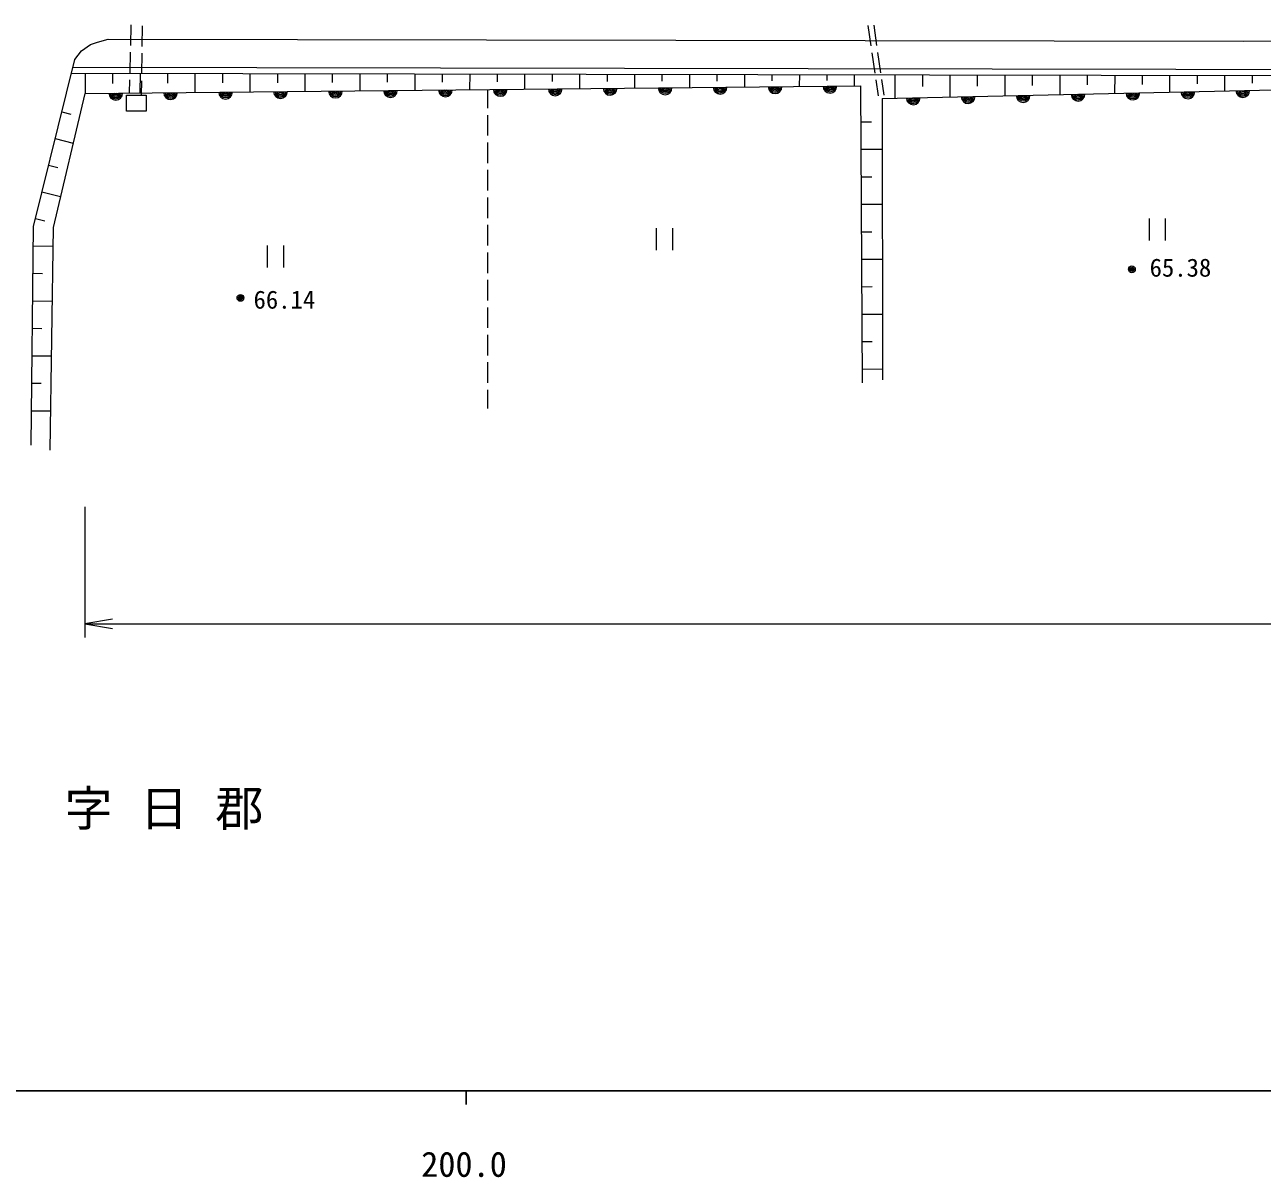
# Model space of a CAD drawing. Units: millimetres, scale not verified. Extents: x 40000 to 680000, y 20000 to 380000.
# Drawn here: x 235865 to 325956, y 198715 to 282597 of the extents above; entities that cross this region are included whole.
import ezdxf
from ezdxf.enums import TextEntityAlignment as Align

# ---------------------------------------------------------------- set-up
doc = ezdxf.new("R2010")
doc.units = ezdxf.units.MM
doc.header["$LTSCALE"] = 1000
doc.header["$PDMODE"] = 32
doc.header["$PDSIZE"] = 500
doc.layers.add('M-BMK-HTXT', color=7, linetype='Continuous')
for name, color, linetype, lineweight in [('M-STR-HTXT', 7, 'Continuous', 13), ('M-TTL-BAND', 7, 'Continuous', 25), ('M-WORK', 1, 'Continuous', 13)]:
    doc.layers.add(name, color=color, linetype=linetype, lineweight=lineweight)
doc.styles.add('ＭＳ ゴシック', font='')
doc.styles.get('ＭＳ ゴシック').set_extended_font_data('MS Gothic')

# ---------------------------------------------------------------- blocks, each defined once
blk = doc.blocks.new('open_arrow')
at = {"color": 0, "linetype": 'Continuous', "lineweight": -2}
blk.add_lwpolyline([(7.5, 1.25), (0, 0), (7.5, -1.25)], dxfattribs=at)

msp = doc.modelspace()

# ---------------------------------------------------------------- linework, layer by layer
at = {"layer": 'M-STR-HTXT'}
for p, q in [((240246, 247511), (240246, 238000)), ((240246, 239000), (452799, 239000))]:
    msp.add_line(p, q, dxfattribs=at)
at = {"layer": 'M-TTL-BAND'}
for p, q in [((40000, 205000), (579000, 205000)), ((268000, 205000), (268000, 204000))]:
    msp.add_line(p, q, dxfattribs=at)
at = {"layer": 'M-WORK'}
for p, q in [((243593, 282597), (243555, 281097)), ((244424, 281021), (244449, 282521)), ((297247, 282539), (297466, 281056)), ((297908, 281080), (297693, 282565)), ((243542, 280598), (243503, 279098)), ((244390, 279022), (244415, 280521)), ((297539, 280561), (297758, 279077)), ((298193, 279100), (297979, 280585)), ((240256, 279075), (240254, 277592)), ((242256, 279071), (242255, 278329)), ((243490, 278598), (243465, 277623)), ((244256, 279067), (244254, 277631)), ((244364, 277473), (244382, 278522)), ((246256, 279063), (246255, 278345)), ((248256, 279059), (248254, 277670)), ((250256, 279055), (250255, 278361)), ((252256, 279051), (252254, 277710)), ((254256, 279047), (254255, 278377)), ((256256, 279044), (256254, 277749)), ((258256, 279040), (258255, 278392)), ((260256, 279036), (260254, 277788)), ((262256, 279032), (262255, 278408)), ((264256, 279028), (264254, 277828)), ((266256, 279024), (266255, 278424)), ((268256, 279020), (268254, 277867)), ((270256, 279016), (270255, 278440)), ((272256, 279012), (272254, 277907)), ((274256, 279009), (274255, 278456)), ((276256, 279005), (276254, 277946)), ((278256, 279001), (278255, 278471)), ((280256, 278997), (280254, 277985)), ((282256, 278993), (282255, 278487)), ((284256, 278989), (284254, 278025)), ((286256, 278985), (286255, 278503)), ((288256, 278981), (288255, 278064)), ((290256, 278977), (290255, 278519)), ((292256, 278974), (292255, 278104)), ((294256, 278970), (294255, 278535)), ((296256, 278966), (296255, 278143)), ((297832, 278582), (298002, 277427)), ((298427, 277483), (298265, 278606)), ((299213, 278960), (299210, 277244)), ((301213, 278956), (301212, 278098)), ((303213, 278952), (303210, 277332)), ((305213, 278948), (305212, 278138)), ((307213, 278944), (307210, 277421)), ((309213, 278941), (309212, 278179)), ((311213, 278937), (311211, 277509)), ((313213, 278933), (313212, 278219)), ((315213, 278929), (315211, 277598)), ((317213, 278925), (317212, 278259)), ((319213, 278921), (319211, 277686)), ((321213, 278917), (321212, 278300)), ((323213, 278913), (323211, 277774)), ((325213, 278909), (325212, 278340)), ((240246, 277591), (296722, 278147)), ((269549, 277880), (269549, 276527)), ((296858, 256533), (296722, 278147)), ((298297, 277224), (338783, 278118)), ((298297, 277224), (298298, 256754)), ((238559, 276255), (239215, 276092)), ((269549, 276027), (269549, 274527)), ((296739, 275532), (297512, 275537)), ((238079, 274313), (239391, 273989)), ((269550, 274027), (269550, 272527)), ((296751, 273533), (298297, 273542)), ((237599, 272371), (238273, 272205)), ((269550, 272027), (269550, 270527)), ((296764, 271533), (297524, 271537)), ((237119, 270430), (238468, 270097)), ((269550, 270027), (269551, 268527)), ((296776, 269533), (298297, 269542)), ((236639, 268488), (237334, 268317)), ((317718, 268489), (317718, 266889)), ((318918, 266889), (318918, 268489)), ((269551, 268027), (269551, 266527)), ((281835, 267788), (281835, 266188)), ((283035, 266188), (283035, 267788)), ((296789, 267533), (297537, 267537)), ((236481, 266506), (237912, 266491)), ((253521, 266526), (253521, 264926)), ((254721, 264926), (254721, 266526)), ((269551, 266027), (269552, 264527)), ((296801, 265533), (298297, 265542)), ((236461, 264506), (237168, 264499)), ((269552, 264027), (269552, 262527)), ((296814, 263533), (297550, 263537)), ((236440, 262506), (237855, 262491)), ((269552, 262027), (269552, 260527)), ((296827, 261533), (298298, 261542)), ((236420, 260506), (237119, 260499)), ((269553, 260027), (269553, 258527)), ((296839, 259533), (297562, 259537)), ((236399, 258506), (237797, 258492)), ((269553, 258027), (269553, 256527)), ((296852, 257533), (298298, 257542)), ((236378, 256506), (237069, 256499)), ((269553, 256027), (269554, 254675)), ((236358, 254506), (237739, 254492))]:
    msp.add_line(p, q, dxfattribs=at)
for points in [[(236332, 252004), (236496, 267907), (239499, 280059), (240004, 280687), (240656, 281154), (241173, 281339), (241936, 281536)], [(241936, 281536), (324588, 281411), (394486, 281467), (426655, 281301), (449869, 280519)], [(239365, 279514), (426764, 279166), (452453, 278507)], [(239256, 279077), (426684, 278712), (452799, 277966)], [(240246, 277591), (237932, 267837), (237698, 251623)]]:
    msp.add_lwpolyline(points, dxfattribs=at)
msp.add_lwpolyline([(243281, 277473), (244708, 277473), (244708, 276304), (243281, 276304)], close=True, dxfattribs=at)
for centre, radius in [((316463, 264800), 150), ((316463, 264800), 120), ((316463, 264800), 90), ((316463, 264800), 60), ((316463, 264800), 30), ((316463, 264800), 20), ((251568, 262721), 150), ((251568, 262721), 120), ((251568, 262721), 90), ((251568, 262721), 60), ((251568, 262721), 30), ((251568, 262721), 20)]:
    msp.add_circle(centre, radius, dxfattribs=at)
for centre, radius, start, end in [((242485, 277613), 500, 180.56411, 0.56411), ((242485, 277613), 400, 180.56411, 0.56411), ((242485, 277613), 300, 180.56411, 0.56411), ((242485, 277613), 200, 180.56411, 0.56411), ((242485, 277613), 100, 180.56411, 0.56411), ((246485, 277653), 500, 180.56411, 0.56411), ((246485, 277653), 400, 180.56411, 0.56411), ((246485, 277653), 300, 180.56411, 0.56411), ((246485, 277653), 200, 180.56411, 0.56411), ((246485, 277653), 100, 180.56411, 0.56411), ((250485, 277692), 500, 180.56411, 0.56411), ((250485, 277692), 400, 180.56411, 0.56411), ((250485, 277692), 300, 180.56411, 0.56411), ((250485, 277692), 200, 180.56411, 0.56411), ((250485, 277692), 100, 180.56411, 0.56411), ((254485, 277732), 500, 180.56411, 0.56411), ((254485, 277732), 400, 180.56411, 0.56411), ((254485, 277732), 300, 180.56411, 0.56411), ((254485, 277732), 200, 180.56411, 0.56411), ((254485, 277732), 100, 180.56411, 0.56411), ((258485, 277771), 500, 180.56411, 0.56411), ((258485, 277771), 400, 180.56411, 0.56411), ((258485, 277771), 300, 180.56411, 0.56411), ((258485, 277771), 200, 180.56411, 0.56411), ((258485, 277771), 100, 180.56411, 0.56411), ((262484, 277810), 500, 180.56411, 0.56411), ((262484, 277810), 400, 180.56411, 0.56411), ((262484, 277810), 300, 180.56411, 0.56411), ((262484, 277810), 200, 180.56411, 0.56411), ((262484, 277810), 100, 180.56411, 0.56411), ((266484, 277850), 500, 180.56411, 0.56411), ((266484, 277850), 400, 180.56411, 0.56411), ((266484, 277850), 300, 180.56411, 0.56411), ((266484, 277850), 200, 180.56411, 0.56411), ((266484, 277850), 100, 180.56411, 0.56411), ((270484, 277889), 500, 180.56411, 0.56411), ((270484, 277889), 400, 180.56411, 0.56411), ((270484, 277889), 300, 180.56411, 0.56411), ((270484, 277889), 200, 180.56411, 0.56411), ((270484, 277889), 100, 180.56411, 0.56411), ((274484, 277929), 500, 180.56411, 0.56411), ((274484, 277929), 400, 180.56411, 0.56411), ((274484, 277929), 300, 180.56411, 0.56411), ((274484, 277929), 200, 180.56411, 0.56411), ((274484, 277929), 100, 180.56411, 0.56411), ((278484, 277968), 500, 180.56411, 0.56411), ((278484, 277968), 400, 180.56411, 0.56411), ((278484, 277968), 300, 180.56411, 0.56411), ((278484, 277968), 200, 180.56411, 0.56411), ((278484, 277968), 100, 180.56411, 0.56411), ((282483, 278007), 500, 180.56411, 0.56411), ((282483, 278007), 400, 180.56411, 0.56411), ((282483, 278007), 300, 180.56411, 0.56411), ((282483, 278007), 200, 180.56411, 0.56411), ((282483, 278007), 100, 180.56411, 0.56411), ((286483, 278047), 500, 180.56411, 0.56411), ((286483, 278047), 400, 180.56411, 0.56411), ((286483, 278047), 300, 180.56411, 0.56411), ((286483, 278047), 200, 180.56411, 0.56411), ((286483, 278047), 100, 180.56411, 0.56411), ((290483, 278086), 500, 180.56411, 0.56411), ((290483, 278086), 400, 180.56411, 0.56411), ((290483, 278086), 300, 180.56411, 0.56411), ((290483, 278086), 200, 180.56411, 0.56411), ((290483, 278086), 100, 180.56411, 0.56411), ((294483, 278125), 500, 180.56411, 0.56411), ((294483, 278125), 400, 180.56411, 0.56411), ((294483, 278125), 300, 180.56411, 0.56411), ((294483, 278125), 200, 180.56411, 0.56411), ((294483, 278125), 100, 180.56411, 0.56411), ((312542, 277539), 500, 181.26563, 1.26563), ((312542, 277539), 400, 181.26563, 1.26563), ((312542, 277539), 300, 181.26563, 1.26563), ((312542, 277539), 200, 181.26563, 1.26563), ((312542, 277539), 100, 181.26563, 1.26563), ((316541, 277627), 500, 181.26563, 1.26563), ((316541, 277627), 400, 181.26563, 1.26563), ((316541, 277627), 300, 181.26563, 1.26563), ((316541, 277627), 200, 181.26563, 1.26563), ((316541, 277627), 100, 181.26563, 1.26563), ((320540, 277715), 500, 181.26563, 1.26563), ((320540, 277715), 400, 181.26563, 1.26563), ((320540, 277715), 300, 181.26563, 1.26563), ((320540, 277715), 200, 181.26563, 1.26563), ((320540, 277715), 100, 181.26563, 1.26563), ((324539, 277804), 500, 181.26563, 1.26563), ((324539, 277804), 400, 181.26563, 1.26563), ((324539, 277804), 300, 181.26563, 1.26563), ((324539, 277804), 200, 181.26563, 1.26563), ((324539, 277804), 100, 181.26563, 1.26563), ((300545, 277274), 500, 181.26563, 1.26563), ((300545, 277274), 400, 181.26563, 1.26563), ((300545, 277274), 300, 181.26563, 1.26563), ((300545, 277274), 200, 181.26563, 1.26563), ((300545, 277274), 100, 181.26563, 1.26563), ((304544, 277362), 500, 181.26563, 1.26563), ((304544, 277362), 400, 181.26563, 1.26563), ((304544, 277362), 300, 181.26563, 1.26563), ((304544, 277362), 200, 181.26563, 1.26563), ((304544, 277362), 100, 181.26563, 1.26563), ((308543, 277450), 500, 181.26563, 1.26563), ((308543, 277450), 400, 181.26563, 1.26563), ((308543, 277450), 300, 181.26563, 1.26563), ((308543, 277450), 200, 181.26563, 1.26563), ((308543, 277450), 100, 181.26563, 1.26563)]:
    msp.add_arc(centre, radius, start, end, dxfattribs=at)
for p in [(316463, 264800), (251568, 262721)]:
    msp.add_point(p, dxfattribs=at)

# ---------------------------------------------------------------- block references
at = {"layer": 'M-STR-HTXT', "xscale": 267, "yscale": 267}
msp.add_blockref('open_arrow', (240246, 239000), dxfattribs=at)

# ---------------------------------------------------------------- texts
at = {"layer": 'M-BMK-HTXT', "insert": (247000, 224000), "char_height": 2566, "attachment_point": 8, "style": 'ＭＳ ゴシック'}
msp.add_mtext('\\T1.57;字日郡', dxfattribs=at)
at = {"layer": 'M-TTL-BAND', "style": 'ＭＳ ゴシック'}
msp.add_text('200.0', height=1833, dxfattribs=at).set_placement((267844, 198195), align=Align.BOTTOM_CENTER)
at = {"layer": 'M-WORK', "style": 'ＭＳ ゴシック'}
for s, p in [('65.38', (320000, 263865)), ('66.14', (254765, 261534))]:
    msp.add_text(s, height=1320, dxfattribs=at).set_placement(p, align=Align.BOTTOM_CENTER)

doc.saveas('drawing.dxf')
